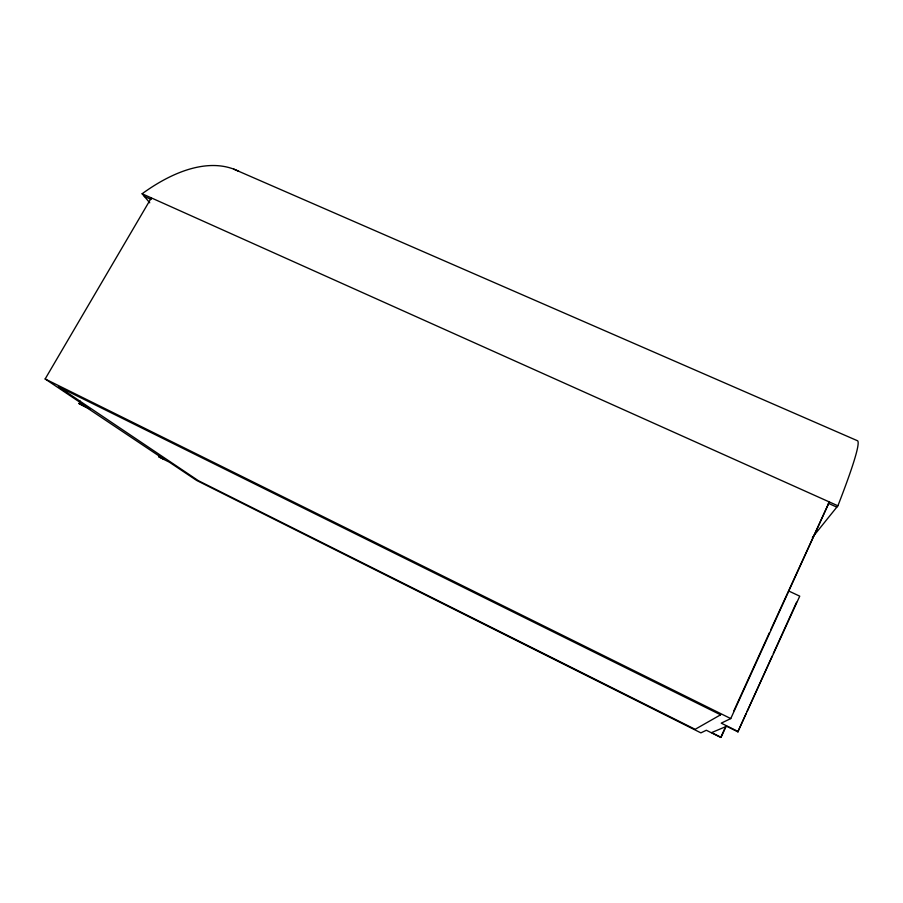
<?xml version="1.0" encoding="UTF-8"?>
<svg xmlns="http://www.w3.org/2000/svg" width="903" height="903" viewBox="0 0 903 903"><rect width="100%" height="100%" fill="white"/><g stroke="black" fill="none" stroke-linecap="round" stroke-linejoin="round"><path stroke-width="1.35" d="M726.294 725.899L721.091 737.322L711.62 732.593L726.667 726.26L737.841 731.825L745.98 713.855M747.142 711.293L772.144 656.12M773.307 653.546L796.559 602.222M737.841 731.825L799.742 596.161L788.827 591.059M80.435 401.146L79.024 403.573L87.298 407.998L164.132 459.345L158.544 456.557L159.899 457.46L169.493 462.257L196.594 480.407L700.886 732.864L706.338 730.256L720.729 737.446L725.944 725.989M733.891 710.751L769.446 632.642M770.609 630.08L829.338 501.944L730.753 718.585L721.226 723.145L738.361 731.656M79.024 403.573L90.108 409.082L45.15 378.967L151.332 197.892M812.384 537.488L837.894 505.793A272.559 14.64 -65.2 0 0 857.636 440.811L233.798 169.143M238.911 171.401A242.399 111.972 -62.5 0 0 142.121 193.761L837.894 505.793M144.299 196.346L151.173 199.428M828.299 503.31L836.821 507.136M45.15 378.967L730.753 718.585M142.121 193.761L149.751 202.814M720.583 714.815L695.129 729.319L198.355 480.678L58.39 386.653L720.583 714.815"/></g></svg>
